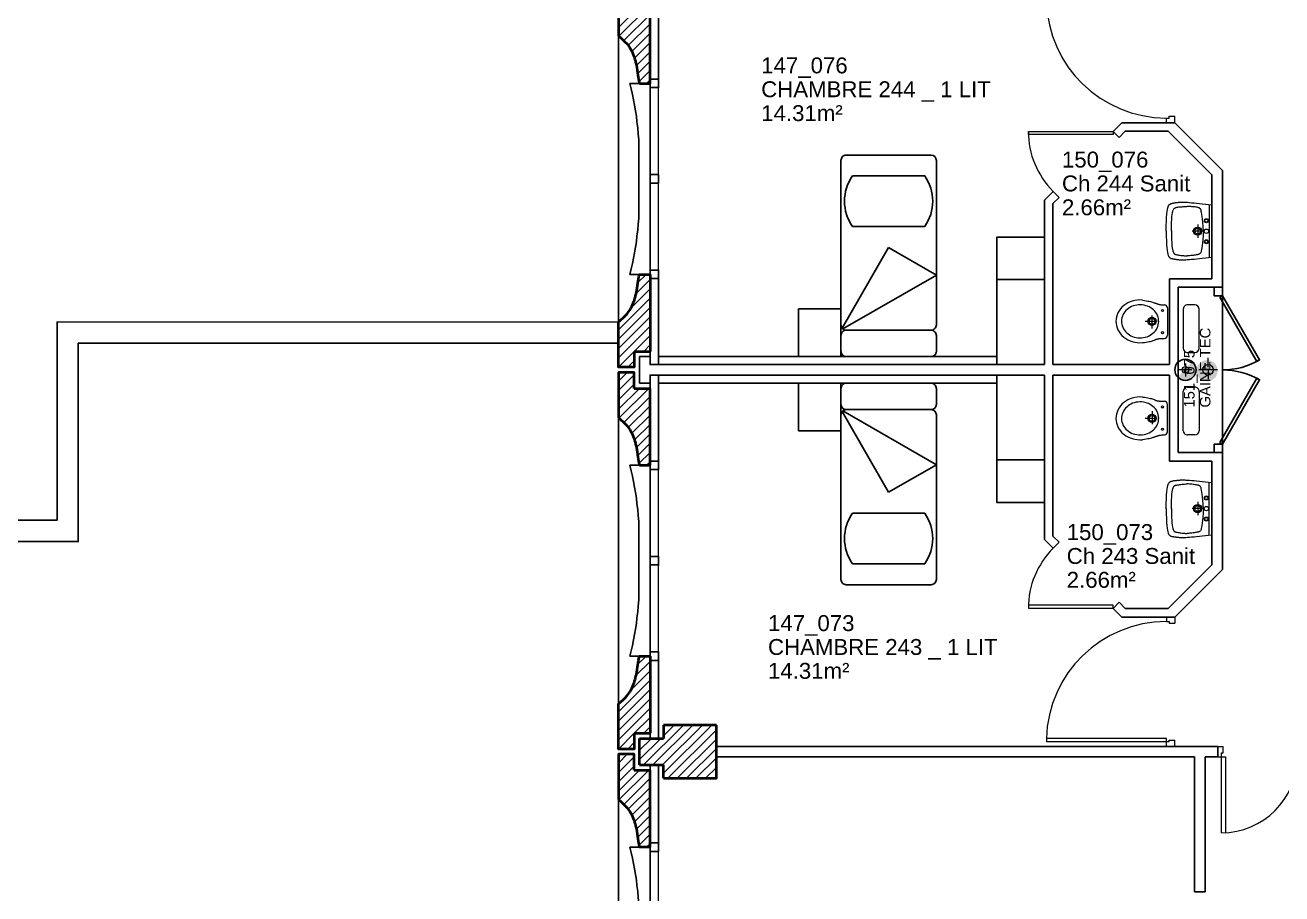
# Model space of a CAD drawing. Header units: millimetres. Extents: x -11 to 211, y -5 to 120.
# Drawn here: x 139.48 to 151.33, y 69.61 to 77.8 of the extents above; entities that cross this region are included whole.
import ezdxf
from ezdxf.enums import TextEntityAlignment as Align

# ---------------------------------------------------------------- set-up
doc = ezdxf.new("R2010")
doc.units = ezdxf.units.MM
doc.header["$LTSCALE"] = 0.1
doc.header["$MEASUREMENT"] = 0
doc.linetypes.add('CONTINU', pattern=[0])
doc.layers.get('0').update_dxf_attribs({"linetype": 'CONTINUOUS'})
for name, color, linetype in [('150 Chute Eaux Usées -Eaux Vannes', 7, 'CONTINUOUS'), ('400 Lits', 150, 'CONTINUOUS'), ('A-SOL-V', 33, 'CONTINUOUS'), ('A_AGENC', 204, 'CONTINUOUS'), ('A_EQMP', 142, 'CONTINUOUS'), ('A_Etiqu_Gaine', 8, 'CONTINUOUS'), ('A_Etiqu_Gaine_ancien', 8, 'CONTINUOUS'), ('A_Etiqu_Gaine_code', 8, 'CONTINUOUS'), ('A_Etiqu_Local', 8, 'CONTINUOUS'), ('A_HACH_STRUC', 7, 'CONTINUOUS'), ('A_MUR_CLOIS', 7, 'CONTINU'), ('A_MURS_ALÈG', 7, 'CONTINU')]:
    doc.layers.add(name, color=color, linetype=linetype)
for name, color, linetype, lineweight in [('A_CHASS', 4, 'CONTINU', 0), ('A_MURS_STRU', 7, 'CONTINU', 40), ('A_PORTE', 8, 'CONTINU', 0), ('A_SANI', 5, 'CONTINU', 0)]:
    doc.layers.add(name, color=color, linetype=linetype, lineweight=lineweight)
doc.styles.add('Attribut', font='arial.ttf')
doc.styles.add('ROMANS8', font='romans8', dxfattribs={"height": 10})

# ---------------------------------------------------------------- blocks, each defined once
blk = doc.blocks.new('BROCA2-G124')
at = {"layer": '400 Lits', "linetype": 'Continuous'}
for p, q in [((2.235936, 29.494112), (2.675049, 30.254683)), ((2.675049, 30.254683), (3.12505, 29.994871)), ((2.243905, 29.486143), (3.12505, 29.994871)), ((2.225049, 29.275259), (2.225049, 29.425253)), ((2.275048, 29.475256), (3.075051, 29.475256)), ((3.12505, 29.275259), (3.12505, 29.425253))]:
    blk.add_line(p, q, dxfattribs=at)
for points in [[(3.12505, 29.524984), (3.12505, 31.075254, 0.414213), (3.075051, 31.125254), (2.275048, 31.125257, 0.414214), (2.225048, 31.075254), (2.225049, 29.524984)], [(2.225049, 29.525259, 0.414213), (2.275048, 29.475259), (3.075051, 29.475256, 0.414214), (3.125051, 29.525259)], [(2.225049, 29.425253, -0.414214), (2.275048, 29.475253), (3.075051, 29.475256, -0.414214), (3.125051, 29.425253)], [(2.225049, 29.275259, 0.414213), (2.275048, 29.225259), (3.075051, 29.225256, 0.414214), (3.125051, 29.275259)]]:
    blk.add_lwpolyline(points, format="xyb", dxfattribs=at)
blk = doc.blocks.new('BROCA2-G125')
at = {"layer": '400 Lits', "linetype": 'Continuous'}
for p, q in [((2.225049, 28.925379), (2.225049, 28.775385)), ((3.12505, 28.925379), (3.12505, 28.775385)), ((2.235936, 28.706526), (2.675049, 27.945955)), ((2.243905, 28.714495), (3.12505, 28.205767)), ((2.275048, 28.725382), (3.075051, 28.725382)), ((2.675049, 27.945955), (3.12505, 28.205767))]:
    blk.add_line(p, q, dxfattribs=at)
for points in [[(2.225049, 28.925379, -0.414214), (2.275048, 28.975379), (3.075051, 28.975382, -0.414214), (3.125051, 28.925379)], [(2.225049, 28.775385, 0.414213), (2.275048, 28.725385), (3.075051, 28.725382, 0.414214), (3.125051, 28.775385)], [(2.225049, 28.675379, -0.414214), (2.275048, 28.725379), (3.075051, 28.725382, -0.414214), (3.125051, 28.675379)], [(3.12505, 28.675653), (3.12505, 27.125383, -0.414213), (3.075051, 27.075383), (2.275048, 27.07538, -0.414214), (2.225048, 27.125383), (2.225049, 28.675653)]]:
    blk.add_lwpolyline(points, format="xyb", dxfattribs=at)
blk = doc.blocks.new('A_Etiqu_Local')
at = {"style": 'Attribut', "flags": 1}
for tag, p in [('CODE_HOPITAL', (-0.446, 1.632)), ('CODE_SITE', (-0.446, 1.407)), ('CODE_BATIMENT', (-0.446, 1.182)), ('CODE_SECTEUR', (-0.446, 0.957)), ('CODE_ETAGE', (-0.446, 0.732)), ('NOM_NORMALISE', (-0.446, -0.843)), ('SECTEUR_ACTIVITE', (-0.446, -1.068)), ('SOUS_SECTEUR_ACTIVITE', (-0.446, -1.293)), ('VOLUME', (-0.446, -1.518)), ('SERVICE', (-0.446, -1.743)), ('CODE_UG', (-0.446, -1.968)), ('CODE_UA', (-0.446, -2.193)), ('CODE_POLE', (-0.446, -2.418)), ('OCCUPANT_EXTERNE', (-0.446, -2.643)), ('DISPONIBILITE', (-0.446, -2.868)), ('ACCES_HANDICAPES', (-0.446, -3.093)), ('NATURE_SOL', (-0.446, -3.318)), ('RISQUE_LABORATOIRE', (-0.446, -3.543)), ('AMIANTE', (-0.446, -3.768))]:
    blk.add_attdef(tag, p, '', height=0.15, dxfattribs=at)
at = {"layer": 'A_Etiqu_Local', "style": 'Attribut'}
for tag, p in [('CODE_PIECE', (-0.446, 0.282)), ('NOM_USAGE', (-0.446, 0.057)), ('SURFACE', (-0.446, -0.168))]:
    blk.add_attdef(tag, p, '', height=0.15, dxfattribs=at)
blk = doc.blocks.new('A_Etiqu_Gaine')
at = {"style": 'Attribut', "flags": 1}
for tag, p in [('CODE_HOPITAL', (-0.432, 0.865)), ('CODE_SITE', (-0.432, 0.715)), ('CODE_BATIMENT', (-0.432, 0.565)), ('CODE_SECTEUR', (-0.432, 0.415)), ('CODE_ETAGE', (-0.432, 0.265)), ('NOM_NORMALISE', (-0.432, -0.335)), ('SECTEUR_ACTIVITE', (-0.432, -0.485)), ('SOUS_SECTEUR_ACTIVITE', (-0.432, -0.635)), ('SURFACE', (-0.432, -0.785)), ('CODE_UG', (-0.432, -0.935)), ('CODE_POLE', (-0.432, -1.085)), ('AMIANTE', (-0.432, -1.235))]:
    blk.add_attdef(tag, p, '', height=0.1, dxfattribs=at)
at = {"layer": 'A_Etiqu_Gaine', "style": 'Attribut'}
blk.add_attdef('NOM_USAGE', (-0.432, -0.185), '', height=0.1, dxfattribs=at)
at = {"layer": 'A_Etiqu_Gaine_ancien', "style": 'Attribut'}
blk.add_attdef('CODE_PIECE_ANCIEN', (-0.432, 0.115), '', height=0.1, dxfattribs=at)
at = {"layer": 'A_Etiqu_Gaine_code', "style": 'Attribut'}
blk.add_attdef('CODE_PIECE', (-0.432, -0.035), '', height=0.1, dxfattribs=at)
blk = doc.blocks.new('BROCA2-G904')
at = {"layer": '400 Lits', "linetype": 'Continuous'}
for p, q in [((29.340822, 67.299042), (28.659243, 67.299042)), ((29.340822, 66.821945), (28.659243, 66.821945))]:
    blk.add_line(p, q, dxfattribs=at)
for start, end in [(145.008072, 214.992089), (325.007448, 34.99223)]:
    blk.add_arc((29.000032, 67.060493), 0.415985, start, end, dxfattribs=at)
blk = doc.blocks.new('P140bt10')
for p, q in [((0.035, 0.815), (0.035, 0.1)), ((0.075, 0.814), (0.075, 0.1)), ((1.425, 0.814), (1.425, 0.1)), ((1.465, 0.815), (1.465, 0.1)), ((0, 0.1), (0, 0)), ((0, 0.1), (0.035, 0.1)), ((0, 0), (0.05, 0)), ((0.035, 0.1), (0.075, 0.1)), ((0.035, 0.1), (0.035, 0.06)), ((0.035, 0.06), (0.05, 0.06)), ((0.05, 0.06), (0.05, 0)), ((1.465, 0.1), (1.425, 0.1)), ((1.465, 0.06), (1.45, 0.06)), ((1.45, 0.06), (1.45, 0)), ((1.5, 0), (1.45, 0)), ((1.465, 0.1), (1.465, 0.06)), ((1.5, 0.1), (1.465, 0.1)), ((1.5, 0.1), (1.5, 0))]:
    blk.add_line(p, q)
for centre, start, end in [((0.035, 0.1), 0, 90), ((1.465, 0.1), 90, 180)]:
    blk.add_arc(centre, 0.715, start, end)
at = {"style": 'ROMANS8'}
for tag, p in [('DEF', (0.372, 0.239)), ('DIM', (0.367, 0.122))]:
    blk.add_attdef(tag, text='', height=0.08, dxfattribs=at).set_placement(p, align=Align.CENTER)

msp = doc.modelspace()

# ---------------------------------------------------------------- hatches: boundary and pattern name
at = {"layer": '150 Chute Eaux Usées -Eaux Vannes', "linetype": 'Continuous'}
for points in [[(150.353, 74.477, 0.673684), (150.525, 74.547, 0.229561), (150.487, 74.625)], [(150.529, 74.538, 1), (150.729, 74.538, 1)]]:
    msp.add_hatch(color=8, dxfattribs=at).paths.add_polyline_path(points)
at = {"layer": 'A_HACH_STRUC'}
h = msp.add_hatch(dxfattribs=at)
h.set_pattern_fill('ANSI31', color=8, scale=0.5, angle=359.7696, style=0)
h.set_pattern_definition([(44.77, (145.07485, 77.24654), (-0.044016, 0.0443715), [])])
h.paths.add_polyline_path([(145.375, 77.972), (145.225, 77.972), (145.225, 78.013), (145.075, 78.013), (145.075, 77.697), (145.1, 77.676), (145.121, 77.656), (145.14, 77.637), (145.157, 77.619), (145.171, 77.6), (145.183, 77.583), (145.193, 77.566), (145.202, 77.55), (145.209, 77.534), (145.216, 77.518), (145.219, 77.511), (145.222, 77.503), (145.224, 77.496), (145.227, 77.488), (145.229, 77.481), (145.232, 77.473), (145.234, 77.465), (145.236, 77.456), (145.238, 77.447), (145.241, 77.438), (145.245, 77.418), (145.249, 77.396), (145.252, 77.373), (145.256, 77.35), (145.259, 77.328), (145.263, 77.307), (145.265, 77.287), (145.268, 77.27), (145.27, 77.256), (145.272, 77.247), (145.375, 77.247), (145.375, 77.287), (145.375, 77.287)])
h = msp.add_hatch(dxfattribs=at)
h.set_pattern_fill('ANSI31', color=8, scale=0.5, angle=359.7696, style=0)
h.set_pattern_definition([(44.7696, (145.07485, 74.57155), (-0.044016, 0.0443715), [])])
h.paths.add_polyline_path([(145.375, 75.447), (145.272, 75.447), (145.27, 75.437), (145.268, 75.423), (145.265, 75.406), (145.263, 75.386), (145.259, 75.365), (145.256, 75.343), (145.252, 75.32), (145.249, 75.297), (145.245, 75.276), (145.241, 75.255), (145.238, 75.246), (145.236, 75.237), (145.234, 75.228), (145.232, 75.22), (145.229, 75.212), (145.227, 75.205), (145.224, 75.197), (145.222, 75.19), (145.219, 75.182), (145.216, 75.175), (145.209, 75.16), (145.202, 75.144), (145.193, 75.127), (145.183, 75.11), (145.171, 75.093), (145.157, 75.075), (145.14, 75.056), (145.121, 75.037), (145.1, 75.017), (145.075, 74.997), (145.075, 74.572), (145.225, 74.572), (145.225, 74.721), (145.375, 74.721)])
h = msp.add_hatch(dxfattribs=at)
h.set_pattern_fill('ANSI31', color=8, scale=0.5, angle=359.7696, style=0)
h.set_pattern_definition([(44.7696, (145.07485, 73.64654), (-0.044016, 0.0443715), [])])
h.paths.add_polyline_path([(145.375, 74.372), (145.225, 74.372), (145.225, 74.522), (145.075, 74.522), (145.075, 74.097), (145.1, 74.076), (145.121, 74.056), (145.14, 74.037), (145.157, 74.019), (145.171, 74), (145.183, 73.983), (145.193, 73.966), (145.202, 73.95), (145.209, 73.934), (145.216, 73.918), (145.219, 73.911), (145.222, 73.903), (145.224, 73.896), (145.227, 73.888), (145.229, 73.881), (145.232, 73.873), (145.234, 73.865), (145.236, 73.856), (145.238, 73.847), (145.241, 73.838), (145.245, 73.818), (145.249, 73.796), (145.252, 73.773), (145.256, 73.75), (145.259, 73.728), (145.263, 73.707), (145.265, 73.687), (145.268, 73.67), (145.27, 73.656), (145.272, 73.647), (145.375, 73.647), (145.375, 73.687)])
h = msp.add_hatch(dxfattribs=at)
h.set_pattern_fill('ANSI31', color=8, scale=0.5, angle=359.7696, style=0)
h.set_pattern_definition([(44.7696, (145.07485, 70.971546), (-0.044016, 0.0443715), [])])
h.paths.add_polyline_path([(145.375, 71.847), (145.272, 71.847), (145.27, 71.837), (145.268, 71.823), (145.265, 71.806), (145.263, 71.786), (145.259, 71.765), (145.256, 71.743), (145.252, 71.72), (145.249, 71.697), (145.245, 71.676), (145.241, 71.655), (145.238, 71.646), (145.236, 71.637), (145.234, 71.628), (145.232, 71.62), (145.229, 71.612), (145.227, 71.605), (145.224, 71.597), (145.222, 71.59), (145.219, 71.582), (145.216, 71.575), (145.209, 71.559), (145.202, 71.544), (145.193, 71.527), (145.183, 71.51), (145.171, 71.493), (145.157, 71.475), (145.14, 71.456), (145.121, 71.437), (145.1, 71.417), (145.075, 71.397), (145.075, 70.972), (145.225, 70.972), (145.225, 71.121), (145.375, 71.121)])
h = msp.add_hatch(dxfattribs=at)
h.set_pattern_fill('ANSI31', color=8, scale=0.5, angle=359.7696, style=0)
h.set_pattern_definition([(44.7696, (145.274854, 70.696216), (-0.044016, 0.0443715), [])])
h.paths.add_polyline_path([(146, 70.997), (146, 71.196), (145.5, 71.196), (145.5, 71.071), (145.275, 71.071), (145.275, 70.822), (145.5, 70.822), (145.5, 70.696), (146, 70.696)])
h = msp.add_hatch(dxfattribs=at)
h.set_pattern_fill('ANSI31', color=8, scale=0.5, angle=359.7696, style=0)
h.set_pattern_definition([(44.7696, (145.07485, 70.04654), (-0.044016, 0.0443715), [])])
h.paths.add_polyline_path([(145.375, 70.772), (145.225, 70.772), (145.225, 70.922), (145.075, 70.922), (145.075, 70.497), (145.1, 70.476), (145.121, 70.456), (145.14, 70.437), (145.157, 70.419), (145.171, 70.4), (145.183, 70.383), (145.193, 70.366), (145.202, 70.35), (145.209, 70.334), (145.216, 70.318), (145.219, 70.311), (145.222, 70.303), (145.224, 70.296), (145.227, 70.288), (145.229, 70.281), (145.232, 70.273), (145.234, 70.265), (145.236, 70.256), (145.238, 70.247), (145.241, 70.238), (145.245, 70.218), (145.249, 70.196), (145.252, 70.173), (145.256, 70.15), (145.259, 70.128), (145.263, 70.107), (145.265, 70.087), (145.268, 70.07), (145.27, 70.056), (145.272, 70.047), (145.375, 70.047), (145.375, 70.087)])

# ---------------------------------------------------------------- linework, layer by layer
at = {"layer": '150 Chute Eaux Usées -Eaux Vannes', "color": 8, "linetype": 'Continuous'}
msp.add_circle((150.425, 74.547), 0.1, dxfattribs=at)
at = {"layer": 'A-SOL-V', "color": 8}
for points in [[(145.075, 74.997), (139.78, 74.998), (139.78, 73.128), (137.689, 73.128)], [(145.075, 74.798), (139.98, 74.798), (139.98, 72.928), (137.689, 72.928)]]:
    msp.add_lwpolyline(points, dxfattribs=at)
at = {"layer": 'A_AGENC', "color": 8, "linetype": 'Continuous'}
for points in [[(150.775, 75.326), (150.695, 75.326), (150.695, 75.246), (150.775, 75.246)], [(150.775, 73.846), (150.695, 73.846), (150.695, 73.766), (150.775, 73.766), (150.775, 75.326)]]:
    msp.add_lwpolyline(points, dxfattribs=at)
for points in [[(150.749, 75.231), (151.099, 74.625), (151.125, 74.64), (150.775, 75.246)], [(150.749, 73.861), (151.099, 74.468), (151.125, 74.453), (150.775, 73.846)]]:
    msp.add_lwpolyline(points, close=True, dxfattribs=at)
for centre, start, end in [((150.775, 75.246), 270, 300), ((150.775, 73.846), 60, 90)]:
    msp.add_arc(centre, 0.7, start, end, dxfattribs=at)
at = {"layer": 'A_CHASS', "color": 8}
for p, q in [((145.375, 76.387), (145.375, 77.207)), ((145.455, 76.387), (145.455, 77.207)), ((145.375, 72.787), (145.375, 73.607)), ((145.455, 72.787), (145.455, 73.607))]:
    msp.add_line(p, q, dxfattribs=at)
at = {"layer": 'A_CHASS', "color": 8, "linetype": 'Continuous'}
for p, q in [((145.375, 76.307), (145.375, 75.487)), ((145.455, 75.487), (145.455, 76.307)), ((145.375, 72.707), (145.375, 71.887)), ((145.455, 71.887), (145.455, 72.707)), ((145.275, 70.047), (145.375, 70.047)), ((145.375, 70.007), (145.375, 68.287)), ((145.455, 68.287), (145.455, 70.007))]:
    msp.add_line(p, q, dxfattribs=at)
at = {"layer": 'A_EQMP', "color": 8, "linetype": 'Continuous'}
for p, q in [((148.645, 75.397), (149.095, 75.397)), ((148.645, 74.671), (145.455, 74.671)), ((148.645, 74.421), (145.455, 74.421)), ((148.645, 73.697), (149.095, 73.697))]:
    msp.add_line(p, q, dxfattribs=at)
for points in [[(149.095, 74.597), (148.645, 74.597), (148.645, 75.797), (149.095, 75.797)], [(149.095, 74.497), (148.645, 74.497), (148.645, 73.297), (149.095, 73.297)], [(147.175, 74.422), (147.175, 73.972), (146.775, 73.972), (146.775, 74.422)]]:
    msp.add_lwpolyline(points, close=True, dxfattribs=at)
msp.add_lwpolyline([(147.175, 74.671), (147.175, 75.121), (146.775, 75.121), (146.775, 74.671)], dxfattribs=at)
at = {"layer": 'A_MUR_CLOIS', "color": 8, "linetype": 'Continuous'}
for p, q in [((149.825, 76.877), (149.743, 76.795)), ((150.325, 76.877), (149.825, 76.877)), ((150.325, 76.877), (150.775, 76.427)), ((149.743, 76.795), (149.799, 76.738)), ((149.858, 76.797), (149.799, 76.738)), ((150.263, 76.797), (149.858, 76.797)), ((150.263, 76.797), (150.675, 76.385)), ((150.675, 76.385), (150.675, 75.406)), ((150.775, 76.427), (150.775, 75.326)), ((149.177, 76.229), (149.095, 76.147)), ((149.095, 76.147), (149.095, 74.596)), ((149.234, 76.172), (149.175, 76.114)), ((149.177, 76.229), (149.234, 76.172)), ((149.175, 76.114), (149.175, 74.596)), ((150.675, 75.406), (150.275, 75.406)), ((150.275, 75.406), (150.275, 74.596)), ((150.775, 75.326), (150.355, 75.326)), ((150.355, 75.326), (150.355, 73.766)), ((145.375, 74.671), (145.275, 74.671)), ((145.275, 74.422), (145.275, 74.671)), ((145.375, 74.597), (145.375, 74.671)), ((145.375, 74.597), (149.095, 74.597)), ((149.175, 74.596), (150.275, 74.596)), ((149.095, 74.497), (145.375, 74.497)), ((145.375, 74.497), (145.375, 74.422)), ((149.095, 72.946), (149.095, 74.497)), ((149.175, 72.979), (149.175, 74.497)), ((149.175, 74.496), (150.275, 74.496)), ((150.275, 74.496), (150.275, 73.686)), ((145.375, 74.422), (145.275, 74.422)), ((150.775, 73.766), (150.355, 73.766)), ((150.775, 73.766), (150.775, 72.666)), ((150.675, 73.686), (150.275, 73.686)), ((150.675, 73.686), (150.675, 72.708)), ((149.177, 72.864), (149.095, 72.946)), ((149.234, 72.921), (149.175, 72.979)), ((149.177, 72.864), (149.234, 72.921)), ((150.263, 72.296), (150.675, 72.708)), ((150.325, 72.216), (150.775, 72.666)), ((149.743, 72.298), (149.799, 72.355)), ((149.858, 72.296), (149.799, 72.355)), ((149.825, 72.216), (149.743, 72.298)), ((150.325, 72.216), (149.825, 72.216)), ((150.263, 72.296), (149.858, 72.296)), ((146, 70.997), (150.73, 70.997)), ((150.51, 70.897), (146, 70.897)), ((150.51, 69.627), (150.51, 70.897)), ((150.61, 69.627), (150.61, 70.897)), ((150.73, 70.897), (150.61, 70.897)), ((150.61, 69.627), (150.51, 69.627))]:
    msp.add_line(p, q, dxfattribs=at)
at = {"layer": 'A_MUR_CLOIS', "color": 8}
for points in [[(145.375, 78.046), (145.455, 78.046), (145.455, 77.287), (145.375, 77.287)], [(145.375, 75.407), (145.455, 75.407), (145.455, 74.597), (145.375, 74.597)], [(145.375, 73.687), (145.455, 73.687), (145.455, 74.497), (145.375, 74.497)], [(145.375, 71.071), (145.455, 71.071), (145.455, 71.807), (145.375, 71.807)], [(145.375, 70.087), (145.455, 70.087), (145.455, 70.822), (145.375, 70.822)]]:
    msp.add_lwpolyline(points, close=True, dxfattribs=at)
at = {"layer": 'A_MUR_CLOIS', "color": 8, "linetype": 'Continuous'}
for points in [[(145.375, 77.207), (145.455, 77.207), (145.455, 77.287), (145.375, 77.287)], [(145.375, 76.307), (145.455, 76.307), (145.455, 76.387), (145.375, 76.387)], [(145.375, 75.407), (145.455, 75.407), (145.455, 75.487), (145.375, 75.487)], [(145.375, 73.607), (145.455, 73.607), (145.455, 73.687), (145.375, 73.687)], [(145.375, 72.707), (145.455, 72.707), (145.455, 72.787), (145.375, 72.787)], [(145.375, 71.807), (145.455, 71.807), (145.455, 71.887), (145.375, 71.887)], [(145.375, 70.007), (145.455, 70.007), (145.455, 70.087), (145.375, 70.087)]]:
    msp.add_lwpolyline(points, close=True, dxfattribs=at)
msp.add_lwpolyline([(150.73, 70.897), (150.73, 70.997)], dxfattribs=at)
at = {"layer": 'A_MURS_ALÈG', "color": 8, "ltscale": 200}
for p, q in [((145.075, 74.997), (145.075, 77.697)), ((145.268, 75.977), (145.268, 76.716)), ((145.075, 71.397), (145.075, 74.097)), ((145.268, 72.377), (145.268, 73.116)), ((145.075, 67.797), (145.075, 70.497))]:
    msp.add_line(p, q, dxfattribs=at)
for points in [[(145.185, 77.247), (145.197, 77.195), (145.209, 77.144), (145.219, 77.093), (145.228, 77.042), (145.237, 76.99), (145.245, 76.937), (145.251, 76.884), (145.258, 76.829), (145.263, 76.773), (145.268, 76.716)], [(145.185, 75.447), (145.375, 75.447), (145.375, 77.247), (145.185, 77.247)], [(145.185, 75.447), (145.197, 75.498), (145.209, 75.549), (145.219, 75.6), (145.228, 75.651), (145.237, 75.703), (145.245, 75.756), (145.251, 75.809), (145.258, 75.864), (145.263, 75.92), (145.268, 75.977)], [(145.185, 73.647), (145.197, 73.595), (145.209, 73.544), (145.219, 73.493), (145.228, 73.442), (145.237, 73.39), (145.245, 73.337), (145.251, 73.284), (145.258, 73.229), (145.263, 73.173), (145.268, 73.116)], [(145.185, 71.847), (145.375, 71.847), (145.375, 73.647), (145.185, 73.647)], [(145.185, 71.847), (145.197, 71.898), (145.209, 71.949), (145.219, 72), (145.228, 72.051), (145.237, 72.103), (145.245, 72.156), (145.251, 72.209), (145.258, 72.264), (145.263, 72.32), (145.268, 72.377)], [(145.185, 70.047), (145.197, 69.995), (145.209, 69.944), (145.219, 69.893), (145.228, 69.842), (145.237, 69.79), (145.245, 69.737), (145.251, 69.684), (145.258, 69.629), (145.263, 69.573), (145.268, 69.516)], [(145.185, 68.247), (145.375, 68.247), (145.375, 70.047), (145.185, 70.047)]]:
    msp.add_lwpolyline(points, dxfattribs=at)
at = {"layer": 'A_MURS_STRU', "color": 8, "linetype": 'Continuous'}
for p, q in [((145.375, 77.247), (145.375, 77.972)), ((145.275, 77.247), (145.375, 77.247)), ((145.272, 75.447), (145.375, 75.447)), ((145.375, 75.447), (145.375, 74.721)), ((145.225, 74.721), (145.375, 74.721)), ((145.225, 74.372), (145.375, 74.372)), ((145.375, 73.647), (145.375, 74.372)), ((145.275, 73.647), (145.375, 73.647)), ((145.272, 71.847), (145.375, 71.847)), ((145.375, 71.847), (145.375, 71.121)), ((145.5, 71.196), (145.5, 71.071)), ((145.225, 71.121), (145.375, 71.121)), ((145.275, 70.822), (145.275, 71.071)), ((145.275, 71.071), (145.5, 71.071)), ((145.275, 70.822), (145.5, 70.822)), ((145.5, 70.696), (145.5, 70.822)), ((145.225, 70.772), (145.375, 70.772)), ((145.375, 70.047), (145.375, 70.772))]:
    msp.add_line(p, q, dxfattribs=at)
at = {"layer": 'A_MURS_STRU', "color": 8}
msp.add_line((145.375, 70.047), (145.272, 70.046), dxfattribs=at)
at = {"layer": 'A_MURS_STRU', "color": 8, "linetype": 'Continuous'}
for points in [[(145.225, 77.972), (145.225, 78.013), (145.075, 78.013), (145.075, 77.697)], [(145.075, 77.697), (145.1, 77.676), (145.121, 77.656), (145.14, 77.637), (145.157, 77.619), (145.171, 77.6), (145.183, 77.583), (145.193, 77.566), (145.202, 77.55), (145.209, 77.534), (145.216, 77.518), (145.216, 77.518), (145.219, 77.511), (145.222, 77.503), (145.224, 77.496), (145.227, 77.488), (145.229, 77.481), (145.232, 77.473), (145.234, 77.465), (145.236, 77.456), (145.238, 77.447), (145.241, 77.438), (145.241, 77.438), (145.245, 77.418), (145.249, 77.396), (145.252, 77.373), (145.256, 77.35), (145.259, 77.328), (145.263, 77.307), (145.265, 77.287), (145.268, 77.27), (145.27, 77.256), (145.272, 77.246)], [(145.075, 74.997), (145.1, 75.017), (145.121, 75.037), (145.14, 75.056), (145.157, 75.075), (145.171, 75.093), (145.183, 75.11), (145.193, 75.127), (145.202, 75.144), (145.209, 75.16), (145.216, 75.175), (145.216, 75.175), (145.219, 75.182), (145.222, 75.19), (145.224, 75.197), (145.227, 75.205), (145.229, 75.212), (145.232, 75.22), (145.234, 75.228), (145.236, 75.237), (145.238, 75.246), (145.241, 75.255), (145.241, 75.255), (145.245, 75.276), (145.249, 75.297), (145.252, 75.32), (145.256, 75.343), (145.259, 75.365), (145.263, 75.386), (145.265, 75.406), (145.268, 75.423), (145.27, 75.437), (145.272, 75.447)], [(145.225, 74.721), (145.225, 74.572), (145.075, 74.572), (145.075, 74.997)], [(145.225, 74.372), (145.225, 74.522), (145.075, 74.522), (145.075, 74.097)], [(145.075, 74.097), (145.1, 74.076), (145.121, 74.056), (145.14, 74.037), (145.157, 74.019), (145.171, 74), (145.183, 73.983), (145.193, 73.966), (145.202, 73.95), (145.209, 73.934), (145.216, 73.918), (145.216, 73.918), (145.219, 73.911), (145.222, 73.903), (145.224, 73.896), (145.227, 73.888), (145.229, 73.881), (145.232, 73.873), (145.234, 73.865), (145.236, 73.856), (145.238, 73.847), (145.241, 73.838), (145.241, 73.838), (145.245, 73.818), (145.249, 73.796), (145.252, 73.773), (145.256, 73.75), (145.259, 73.728), (145.263, 73.707), (145.265, 73.687), (145.268, 73.67), (145.27, 73.656), (145.272, 73.646)], [(145.075, 71.397), (145.1, 71.417), (145.121, 71.437), (145.14, 71.456), (145.157, 71.475), (145.171, 71.493), (145.183, 71.51), (145.193, 71.527), (145.202, 71.544), (145.209, 71.559), (145.216, 71.575), (145.216, 71.575), (145.219, 71.582), (145.222, 71.59), (145.224, 71.597), (145.227, 71.605), (145.229, 71.612), (145.232, 71.62), (145.234, 71.628), (145.236, 71.637), (145.238, 71.646), (145.241, 71.655), (145.241, 71.655), (145.245, 71.676), (145.249, 71.697), (145.252, 71.72), (145.256, 71.743), (145.259, 71.765), (145.263, 71.786), (145.265, 71.806), (145.268, 71.823), (145.27, 71.837), (145.272, 71.847)], [(145.225, 71.121), (145.225, 70.972), (145.075, 70.972), (145.075, 71.397)], [(146, 71.196), (145.5, 71.196)], [(145.5, 70.696), (146, 70.696), (146, 71.196)], [(145.225, 70.772), (145.225, 70.922), (145.075, 70.922), (145.075, 70.497)], [(145.075, 70.497), (145.1, 70.476), (145.121, 70.456), (145.14, 70.437), (145.157, 70.419), (145.171, 70.4), (145.183, 70.383), (145.193, 70.366), (145.202, 70.35), (145.209, 70.334), (145.216, 70.318), (145.216, 70.318), (145.219, 70.311), (145.222, 70.303), (145.224, 70.296), (145.227, 70.288), (145.229, 70.281), (145.232, 70.273), (145.234, 70.265), (145.236, 70.256), (145.238, 70.247), (145.241, 70.238), (145.241, 70.238), (145.245, 70.218), (145.249, 70.196), (145.252, 70.173), (145.256, 70.15), (145.259, 70.128), (145.263, 70.107), (145.265, 70.087), (145.268, 70.07), (145.27, 70.056), (145.272, 70.046)]]:
    msp.add_lwpolyline(points, dxfattribs=at)
at = {"layer": 'A_PORTE', "color": 8, "linetype": 'Continuous'}
for p, q in [((150.245, 76.921), (150.273, 76.921)), ((150.245, 76.877), (150.245, 76.921)), ((150.325, 76.877), (150.245, 76.877)), ((150.273, 76.937), (150.325, 76.937)), ((150.273, 76.921), (150.273, 76.937)), ((150.325, 76.877), (150.325, 76.937)), ((150.325, 72.216), (150.245, 72.216)), ((150.245, 72.216), (150.245, 72.173)), ((150.325, 72.216), (150.325, 72.157)), ((150.245, 72.173), (150.273, 72.173)), ((150.273, 72.173), (150.273, 72.157)), ((150.273, 72.157), (150.325, 72.157)), ((150.245, 71.071), (149.113, 71.071)), ((149.113, 71.071), (149.113, 71.041)), ((150.273, 71.041), (149.113, 71.041)), ((150.245, 70.997), (150.245, 71.071)), ((150.273, 71.057), (150.325, 71.057)), ((150.273, 71.041), (150.273, 71.057)), ((150.325, 70.997), (150.325, 71.057)), ((150.325, 70.997), (150.245, 70.997))]:
    msp.add_line(p, q, dxfattribs=at)
for points in [[(149.743, 76.765), (148.943, 76.765), (148.943, 76.795), (149.743, 76.795)], [(149.743, 72.329), (148.943, 72.329), (148.943, 72.299), (149.743, 72.299)]]:
    msp.add_lwpolyline(points, close=True, dxfattribs=at)
for centre, radius, start, end in [((150.245, 78.053), 1.132, 181.5186, 270), ((149.743, 76.795), 0.8, 180, 225), ((149.743, 72.299), 0.8, 135, 180)]:
    msp.add_arc(centre, radius, start, end, dxfattribs=at)
at = {"layer": 'A_PORTE', "color": 8}
msp.add_arc((150.245, 71.041), 1.132, 90, 178.4814, dxfattribs=at)
at = {"layer": 'A_SANI', "color": 8, "linetype": 'Continuous'}
for p, q in [((150.298, 75.991), (150.3, 76.012)), ((150.3, 76.012), (150.303, 76.029)), ((150.303, 76.029), (150.305, 76.041)), ((150.305, 76.041), (150.308, 76.051)), ((150.308, 76.051), (150.312, 76.058)), ((150.312, 76.058), (150.315, 76.064)), ((150.315, 76.064), (150.317, 76.066)), ((150.317, 76.066), (150.318, 76.068)), ((150.318, 76.068), (150.32, 76.07)), ((150.32, 76.07), (150.322, 76.071)), ((150.322, 76.071), (150.324, 76.072)), ((150.324, 76.072), (150.327, 76.073)), ((150.327, 76.073), (150.329, 76.074)), ((150.329, 76.074), (150.332, 76.075)), ((150.332, 76.075), (150.335, 76.076)), ((150.335, 76.076), (150.338, 76.077)), ((150.338, 76.077), (150.345, 76.079)), ((150.345, 76.079), (150.354, 76.08)), ((150.354, 76.08), (150.363, 76.082)), ((150.363, 76.082), (150.373, 76.083)), ((150.373, 76.083), (150.383, 76.084)), ((150.383, 76.084), (150.394, 76.085)), ((150.394, 76.085), (150.405, 76.086)), ((150.405, 76.086), (150.416, 76.087)), ((150.416, 76.087), (150.427, 76.088)), ((150.427, 76.088), (150.438, 76.088)), ((150.453, 76.088), (150.442, 76.088)), ((150.464, 76.087), (150.453, 76.088)), ((150.475, 76.086), (150.464, 76.087)), ((150.487, 76.085), (150.475, 76.086)), ((150.497, 76.084), (150.487, 76.085)), ((150.508, 76.083), (150.497, 76.084)), ((150.518, 76.082), (150.508, 76.083)), ((150.527, 76.08), (150.518, 76.082)), ((150.535, 76.079), (150.527, 76.08)), ((150.543, 76.077), (150.535, 76.079)), ((150.546, 76.076), (150.543, 76.077)), ((150.549, 76.075), (150.546, 76.076)), ((150.552, 76.074), (150.549, 76.075)), ((150.554, 76.073), (150.552, 76.074)), ((150.556, 76.072), (150.554, 76.073)), ((150.558, 76.071), (150.556, 76.072)), ((150.56, 76.07), (150.558, 76.071)), ((150.562, 76.068), (150.56, 76.07)), ((150.564, 76.066), (150.562, 76.068)), ((150.566, 76.064), (150.564, 76.066)), ((150.569, 76.058), (150.566, 76.064)), ((150.572, 76.051), (150.569, 76.058)), ((150.575, 76.041), (150.572, 76.051)), ((150.578, 76.029), (150.575, 76.041)), ((150.581, 76.012), (150.578, 76.029)), ((150.584, 75.991), (150.581, 76.012)), ((150.65, 76.103), (150.65, 75.608)), ((150.675, 76.103), (150.675, 75.608)), ((150.294, 75.898), (150.295, 75.935)), ((150.294, 75.854), (150.294, 75.898)), ((150.295, 75.935), (150.297, 75.966)), ((150.297, 75.966), (150.298, 75.991)), ((150.541, 75.917), (150.541, 75.791)), ((150.587, 75.966), (150.584, 75.991)), ((150.59, 75.935), (150.587, 75.966)), ((150.593, 75.898), (150.59, 75.935)), ((150.596, 75.854), (150.593, 75.898)), ((150.294, 75.857), (150.294, 75.813)), ((150.294, 75.813), (150.295, 75.776)), ((150.295, 75.776), (150.297, 75.745)), ((150.592, 75.854), (150.49, 75.854)), ((150.59, 75.776), (150.587, 75.745)), ((150.593, 75.813), (150.59, 75.776)), ((150.596, 75.857), (150.593, 75.813)), ((150.297, 75.745), (150.298, 75.719)), ((150.298, 75.719), (150.3, 75.698)), ((150.3, 75.698), (150.303, 75.682)), ((150.303, 75.682), (150.305, 75.669)), ((150.305, 75.669), (150.308, 75.659)), ((150.308, 75.659), (150.312, 75.652)), ((150.312, 75.652), (150.315, 75.647)), ((150.315, 75.647), (150.317, 75.645)), ((150.317, 75.645), (150.318, 75.643)), ((150.564, 75.645), (150.562, 75.643)), ((150.566, 75.647), (150.564, 75.645)), ((150.569, 75.652), (150.566, 75.647)), ((150.572, 75.659), (150.569, 75.652)), ((150.575, 75.669), (150.572, 75.659)), ((150.578, 75.682), (150.575, 75.669)), ((150.581, 75.698), (150.578, 75.682)), ((150.584, 75.719), (150.581, 75.698)), ((150.587, 75.745), (150.584, 75.719)), ((150.318, 75.643), (150.32, 75.641)), ((150.32, 75.641), (150.322, 75.639)), ((150.322, 75.639), (150.324, 75.638)), ((150.324, 75.638), (150.327, 75.637)), ((150.327, 75.637), (150.329, 75.636)), ((150.329, 75.636), (150.332, 75.635)), ((150.332, 75.635), (150.335, 75.634)), ((150.335, 75.634), (150.338, 75.634)), ((150.338, 75.634), (150.345, 75.632)), ((150.345, 75.632), (150.354, 75.63)), ((150.354, 75.63), (150.363, 75.629)), ((150.363, 75.629), (150.373, 75.627)), ((150.373, 75.627), (150.383, 75.626)), ((150.383, 75.626), (150.395, 75.625)), ((150.395, 75.625), (150.406, 75.624)), ((150.406, 75.624), (150.417, 75.623)), ((150.417, 75.623), (150.429, 75.623)), ((150.429, 75.623), (150.44, 75.622)), ((150.452, 75.623), (150.44, 75.622)), ((150.463, 75.623), (150.452, 75.623)), ((150.475, 75.624), (150.463, 75.623)), ((150.486, 75.625), (150.475, 75.624)), ((150.497, 75.626), (150.486, 75.625)), ((150.508, 75.627), (150.497, 75.626)), ((150.518, 75.629), (150.508, 75.627)), ((150.527, 75.63), (150.518, 75.629)), ((150.535, 75.632), (150.527, 75.63)), ((150.543, 75.634), (150.535, 75.632)), ((150.546, 75.634), (150.543, 75.634)), ((150.549, 75.635), (150.546, 75.634)), ((150.552, 75.636), (150.549, 75.635)), ((150.554, 75.637), (150.552, 75.636)), ((150.556, 75.638), (150.554, 75.637)), ((150.558, 75.639), (150.556, 75.638)), ((150.56, 75.641), (150.558, 75.639)), ((150.562, 75.643), (150.56, 75.641)), ((150.11, 74.936), (150.11, 75.058)), ((150.223, 75.16), (150.227, 75.16)), ((150.255, 75.13), (150.255, 74.873)), ((150.405, 75.12), (150.405, 74.75)), ((150.515, 75.16), (150.445, 75.16)), ((150.555, 74.75), (150.555, 75.12)), ((150.158, 75.004), (150.046, 75.004)), ((150.223, 74.843), (150.227, 74.843)), ((150.445, 74.71), (150.515, 74.71)), ((150.425, 74.608), (150.425, 74.485)), ((150.639, 74.572), (150.639, 74.659)), ((150.486, 74.547), (150.363, 74.547)), ((150.727, 74.547), (150.551, 74.547)), ((150.639, 74.547), (150.639, 74.459)), ((150.405, 73.973), (150.405, 74.343)), ((150.445, 74.383), (150.515, 74.383)), ((150.555, 74.343), (150.555, 73.973)), ((150.223, 74.25), (150.227, 74.25)), ((150.11, 74.158), (150.11, 74.036)), ((150.255, 73.963), (150.255, 74.22)), ((150.158, 74.089), (150.046, 74.089)), ((150.223, 73.933), (150.227, 73.933)), ((150.515, 73.933), (150.445, 73.933)), ((150.298, 73.374), (150.3, 73.395)), ((150.3, 73.395), (150.303, 73.411)), ((150.303, 73.411), (150.305, 73.424)), ((150.305, 73.424), (150.308, 73.434)), ((150.308, 73.434), (150.312, 73.441)), ((150.312, 73.441), (150.315, 73.446)), ((150.315, 73.446), (150.317, 73.449)), ((150.317, 73.449), (150.318, 73.451)), ((150.318, 73.451), (150.32, 73.452)), ((150.32, 73.452), (150.322, 73.454)), ((150.322, 73.454), (150.324, 73.455)), ((150.324, 73.455), (150.327, 73.456)), ((150.327, 73.456), (150.329, 73.457)), ((150.329, 73.457), (150.332, 73.458)), ((150.332, 73.458), (150.335, 73.459)), ((150.335, 73.459), (150.338, 73.46)), ((150.338, 73.46), (150.345, 73.461)), ((150.345, 73.461), (150.354, 73.463)), ((150.354, 73.463), (150.363, 73.464)), ((150.363, 73.464), (150.373, 73.466)), ((150.373, 73.466), (150.383, 73.467)), ((150.383, 73.467), (150.395, 73.468)), ((150.395, 73.468), (150.406, 73.469)), ((150.406, 73.469), (150.417, 73.47)), ((150.417, 73.47), (150.429, 73.471)), ((150.429, 73.471), (150.44, 73.471)), ((150.452, 73.471), (150.44, 73.471)), ((150.463, 73.47), (150.452, 73.471)), ((150.475, 73.469), (150.463, 73.47)), ((150.486, 73.468), (150.475, 73.469)), ((150.497, 73.467), (150.486, 73.468)), ((150.508, 73.466), (150.497, 73.467)), ((150.518, 73.464), (150.508, 73.466)), ((150.527, 73.463), (150.518, 73.464)), ((150.535, 73.461), (150.527, 73.463)), ((150.543, 73.46), (150.535, 73.461)), ((150.546, 73.459), (150.543, 73.46)), ((150.549, 73.458), (150.546, 73.459)), ((150.552, 73.457), (150.549, 73.458)), ((150.554, 73.456), (150.552, 73.457)), ((150.556, 73.455), (150.554, 73.456)), ((150.558, 73.454), (150.556, 73.455)), ((150.56, 73.452), (150.558, 73.454)), ((150.562, 73.451), (150.56, 73.452)), ((150.564, 73.449), (150.562, 73.451)), ((150.566, 73.446), (150.564, 73.449)), ((150.569, 73.441), (150.566, 73.446)), ((150.572, 73.434), (150.569, 73.441)), ((150.575, 73.424), (150.572, 73.434)), ((150.578, 73.411), (150.575, 73.424)), ((150.581, 73.395), (150.578, 73.411)), ((150.584, 73.374), (150.581, 73.395)), ((150.65, 72.99), (150.65, 73.485)), ((150.675, 72.99), (150.675, 73.485)), ((150.294, 73.28), (150.295, 73.317)), ((150.294, 73.236), (150.294, 73.28)), ((150.295, 73.317), (150.297, 73.349)), ((150.297, 73.349), (150.298, 73.374)), ((150.541, 73.303), (150.541, 73.176)), ((150.587, 73.349), (150.584, 73.374)), ((150.59, 73.317), (150.587, 73.349)), ((150.593, 73.28), (150.59, 73.317)), ((150.596, 73.236), (150.593, 73.28)), ((150.294, 73.24), (150.294, 73.196)), ((150.294, 73.196), (150.295, 73.158)), ((150.295, 73.158), (150.297, 73.127)), ((150.592, 73.239), (150.49, 73.239)), ((150.59, 73.158), (150.587, 73.127)), ((150.593, 73.196), (150.59, 73.158)), ((150.596, 73.24), (150.593, 73.196)), ((150.297, 73.127), (150.298, 73.102)), ((150.298, 73.102), (150.3, 73.081)), ((150.3, 73.081), (150.303, 73.065)), ((150.303, 73.065), (150.305, 73.052)), ((150.305, 73.052), (150.308, 73.042)), ((150.308, 73.042), (150.312, 73.035)), ((150.572, 73.042), (150.569, 73.035)), ((150.575, 73.052), (150.572, 73.042)), ((150.578, 73.065), (150.575, 73.052)), ((150.581, 73.081), (150.578, 73.065)), ((150.584, 73.102), (150.581, 73.081)), ((150.587, 73.127), (150.584, 73.102)), ((150.312, 73.035), (150.315, 73.029)), ((150.315, 73.029), (150.317, 73.027)), ((150.317, 73.027), (150.318, 73.025)), ((150.318, 73.025), (150.32, 73.024)), ((150.32, 73.024), (150.322, 73.022)), ((150.322, 73.022), (150.324, 73.021)), ((150.324, 73.021), (150.327, 73.02)), ((150.327, 73.02), (150.329, 73.019)), ((150.329, 73.019), (150.332, 73.018)), ((150.332, 73.018), (150.335, 73.017)), ((150.335, 73.017), (150.338, 73.016)), ((150.338, 73.016), (150.345, 73.015)), ((150.345, 73.015), (150.354, 73.013)), ((150.354, 73.013), (150.363, 73.012)), ((150.363, 73.012), (150.373, 73.01)), ((150.373, 73.01), (150.383, 73.009)), ((150.383, 73.009), (150.394, 73.008)), ((150.394, 73.008), (150.405, 73.007)), ((150.405, 73.007), (150.416, 73.006)), ((150.416, 73.006), (150.427, 73.005)), ((150.427, 73.005), (150.438, 73.005)), ((150.453, 73.005), (150.442, 73.005)), ((150.464, 73.006), (150.453, 73.005)), ((150.475, 73.007), (150.464, 73.006)), ((150.487, 73.008), (150.475, 73.007)), ((150.497, 73.009), (150.487, 73.008)), ((150.508, 73.01), (150.497, 73.009)), ((150.518, 73.012), (150.508, 73.01)), ((150.527, 73.013), (150.518, 73.012)), ((150.535, 73.015), (150.527, 73.013)), ((150.543, 73.016), (150.535, 73.015)), ((150.546, 73.017), (150.543, 73.016)), ((150.549, 73.018), (150.546, 73.017)), ((150.552, 73.019), (150.549, 73.018)), ((150.554, 73.02), (150.552, 73.019)), ((150.556, 73.021), (150.554, 73.02)), ((150.558, 73.022), (150.556, 73.021)), ((150.56, 73.024), (150.558, 73.022)), ((150.562, 73.025), (150.56, 73.024)), ((150.564, 73.027), (150.562, 73.025)), ((150.566, 73.029), (150.564, 73.027)), ((150.569, 73.035), (150.566, 73.029))]:
    msp.add_line(p, q, dxfattribs=at)
for points in [[(150.243, 75.854), (150.244, 75.905), (150.245, 75.949), (150.247, 75.985), (150.249, 76.015), (150.252, 76.04), (150.255, 76.059), (150.258, 76.074), (150.262, 76.085), (150.266, 76.094), (150.271, 76.101), (150.271, 76.101), (150.273, 76.103), (150.276, 76.106), (150.279, 76.108), (150.281, 76.11), (150.284, 76.112), (150.288, 76.113), (150.292, 76.114), (150.296, 76.116), (150.3, 76.117), (150.305, 76.118), (150.305, 76.118), (150.31, 76.119), (150.316, 76.12), (150.322, 76.121), (150.328, 76.122), (150.335, 76.123), (150.341, 76.123), (150.348, 76.124), (150.354, 76.125), (150.361, 76.126), (150.367, 76.126), (150.367, 76.126), (150.373, 76.127), (150.378, 76.127), (150.384, 76.127), (150.39, 76.127), (150.395, 76.128), (150.401, 76.128), (150.407, 76.127), (150.414, 76.127), (150.42, 76.127), (150.428, 76.127), (150.428, 76.127), (150.444, 76.126), (150.463, 76.124), (150.483, 76.122), (150.506, 76.12), (150.53, 76.118), (150.557, 76.115), (150.584, 76.112), (150.613, 76.11), (150.644, 76.107), (150.675, 76.103)], [(150.243, 75.858), (150.244, 75.806), (150.245, 75.763), (150.247, 75.726), (150.249, 75.696), (150.252, 75.672), (150.255, 75.653), (150.258, 75.638), (150.262, 75.626), (150.266, 75.617), (150.271, 75.611), (150.271, 75.611), (150.273, 75.608), (150.276, 75.606), (150.279, 75.604), (150.281, 75.602), (150.284, 75.6), (150.288, 75.598), (150.292, 75.597), (150.296, 75.596), (150.3, 75.595), (150.305, 75.594), (150.305, 75.594), (150.31, 75.593), (150.316, 75.592), (150.322, 75.591), (150.328, 75.59), (150.335, 75.589), (150.341, 75.588), (150.348, 75.587), (150.354, 75.587), (150.361, 75.586), (150.367, 75.585), (150.367, 75.585), (150.373, 75.585), (150.378, 75.585), (150.384, 75.584), (150.39, 75.584), (150.395, 75.584), (150.401, 75.584), (150.407, 75.584), (150.414, 75.584), (150.42, 75.585), (150.428, 75.585), (150.428, 75.585), (150.444, 75.586), (150.463, 75.587), (150.483, 75.589), (150.506, 75.591), (150.53, 75.594), (150.557, 75.596), (150.584, 75.599), (150.613, 75.602), (150.644, 75.605), (150.675, 75.608)], [(150.019, 75.204), (150.039, 75.201), (150.056, 75.198), (150.071, 75.195), (150.084, 75.193), (150.096, 75.19), (150.106, 75.187), (150.115, 75.185), (150.122, 75.182), (150.129, 75.18), (150.135, 75.178), (150.135, 75.178), (150.137, 75.177), (150.14, 75.176), (150.142, 75.175), (150.144, 75.175), (150.147, 75.174), (150.149, 75.173), (150.151, 75.172), (150.153, 75.171), (150.155, 75.171), (150.157, 75.17), (150.157, 75.17), (150.159, 75.169), (150.161, 75.168), (150.163, 75.168), (150.166, 75.167), (150.168, 75.166), (150.17, 75.166), (150.173, 75.165), (150.175, 75.165), (150.177, 75.164), (150.179, 75.163), (150.179, 75.163), (150.184, 75.163), (150.188, 75.162), (150.192, 75.161), (150.197, 75.161), (150.201, 75.161), (150.205, 75.16), (150.21, 75.16), (150.214, 75.16), (150.219, 75.16), (150.223, 75.16)], [(150.019, 74.804), (150.039, 74.805), (150.056, 74.808), (150.071, 74.81), (150.084, 74.813), (150.096, 74.815), (150.106, 74.818), (150.115, 74.821), (150.122, 74.824), (150.129, 74.827), (150.135, 74.829), (150.135, 74.829), (150.137, 74.83), (150.14, 74.831), (150.142, 74.832), (150.144, 74.833), (150.147, 74.834), (150.149, 74.835), (150.151, 74.835), (150.153, 74.836), (150.155, 74.837), (150.157, 74.837), (150.157, 74.837), (150.159, 74.838), (150.161, 74.838), (150.163, 74.839), (150.166, 74.839), (150.168, 74.84), (150.17, 74.84), (150.173, 74.84), (150.175, 74.841), (150.177, 74.841), (150.179, 74.841), (150.179, 74.841), (150.184, 74.842), (150.188, 74.842), (150.192, 74.842), (150.197, 74.842), (150.201, 74.843), (150.205, 74.843), (150.21, 74.843), (150.214, 74.843), (150.219, 74.843), (150.223, 74.843)], [(150.019, 74.289), (150.039, 74.288), (150.056, 74.286), (150.071, 74.283), (150.084, 74.281), (150.096, 74.278), (150.106, 74.275), (150.115, 74.272), (150.122, 74.269), (150.129, 74.266), (150.135, 74.264), (150.135, 74.264), (150.137, 74.263), (150.14, 74.262), (150.142, 74.261), (150.144, 74.26), (150.147, 74.259), (150.149, 74.258), (150.151, 74.258), (150.153, 74.257), (150.155, 74.256), (150.157, 74.256), (150.157, 74.256), (150.159, 74.255), (150.161, 74.255), (150.163, 74.254), (150.166, 74.254), (150.168, 74.254), (150.17, 74.253), (150.173, 74.253), (150.175, 74.253), (150.177, 74.252), (150.179, 74.252), (150.179, 74.252), (150.184, 74.252), (150.188, 74.251), (150.192, 74.251), (150.197, 74.251), (150.201, 74.251), (150.205, 74.25), (150.21, 74.25), (150.214, 74.25), (150.219, 74.25), (150.223, 74.25)], [(150.019, 73.889), (150.039, 73.892), (150.056, 73.895), (150.071, 73.898), (150.084, 73.901), (150.096, 73.903), (150.106, 73.906), (150.115, 73.908), (150.122, 73.911), (150.129, 73.913), (150.135, 73.915), (150.135, 73.915), (150.137, 73.916), (150.14, 73.917), (150.142, 73.918), (150.144, 73.919), (150.147, 73.919), (150.149, 73.92), (150.151, 73.921), (150.153, 73.922), (150.155, 73.922), (150.157, 73.923), (150.157, 73.923), (150.159, 73.924), (150.161, 73.925), (150.163, 73.925), (150.166, 73.926), (150.168, 73.927), (150.17, 73.927), (150.173, 73.928), (150.175, 73.929), (150.177, 73.929), (150.179, 73.93), (150.179, 73.93), (150.184, 73.931), (150.188, 73.931), (150.192, 73.932), (150.197, 73.932), (150.201, 73.933), (150.205, 73.933), (150.21, 73.933), (150.214, 73.933), (150.219, 73.933), (150.223, 73.933)], [(150.243, 73.235), (150.244, 73.287), (150.245, 73.33), (150.247, 73.367), (150.249, 73.397), (150.252, 73.421), (150.255, 73.44), (150.258, 73.455), (150.262, 73.467), (150.266, 73.476), (150.271, 73.482), (150.271, 73.482), (150.273, 73.485), (150.276, 73.488), (150.279, 73.49), (150.281, 73.492), (150.284, 73.493), (150.288, 73.495), (150.292, 73.496), (150.296, 73.497), (150.3, 73.498), (150.305, 73.499), (150.305, 73.499), (150.31, 73.501), (150.316, 73.502), (150.322, 73.502), (150.328, 73.503), (150.335, 73.504), (150.341, 73.505), (150.348, 73.506), (150.354, 73.507), (150.361, 73.507), (150.367, 73.508), (150.367, 73.508), (150.373, 73.508), (150.378, 73.509), (150.384, 73.509), (150.39, 73.509), (150.395, 73.509), (150.401, 73.509), (150.407, 73.509), (150.414, 73.509), (150.42, 73.509), (150.428, 73.508), (150.428, 73.508), (150.444, 73.507), (150.463, 73.506), (150.483, 73.504), (150.506, 73.502), (150.53, 73.499), (150.557, 73.497), (150.584, 73.494), (150.613, 73.491), (150.644, 73.488), (150.675, 73.485)], [(150.243, 73.239), (150.244, 73.188), (150.245, 73.144), (150.247, 73.108), (150.249, 73.078), (150.252, 73.054), (150.255, 73.034), (150.258, 73.019), (150.262, 73.008), (150.266, 72.999), (150.271, 72.992), (150.271, 72.992), (150.273, 72.99), (150.276, 72.987), (150.279, 72.985), (150.281, 72.983), (150.284, 72.982), (150.288, 72.98), (150.292, 72.979), (150.296, 72.977), (150.3, 72.976), (150.305, 72.975), (150.305, 72.975), (150.31, 72.974), (150.316, 72.973), (150.322, 72.972), (150.328, 72.971), (150.335, 72.971), (150.341, 72.97), (150.348, 72.969), (150.354, 72.968), (150.361, 72.968), (150.367, 72.967), (150.367, 72.967), (150.373, 72.967), (150.378, 72.966), (150.384, 72.966), (150.39, 72.966), (150.395, 72.966), (150.401, 72.966), (150.407, 72.966), (150.414, 72.966), (150.42, 72.966), (150.428, 72.966), (150.428, 72.966), (150.444, 72.968), (150.463, 72.969), (150.483, 72.971), (150.506, 72.973), (150.53, 72.975), (150.557, 72.978), (150.584, 72.981), (150.613, 72.984), (150.644, 72.987), (150.675, 72.99)]]:
    msp.add_lwpolyline(points, dxfattribs=at)
for points in [[(150.019, 75.205, 0.092772), (149.924, 75.195, 0.098236), (149.843, 75.154, 0.108258), (149.788, 75.085, 0.11669), (149.769, 75.005, 0.116228), (149.788, 74.925, 0.107322), (149.843, 74.855, 0.097518), (149.924, 74.813, 0.092603), (150.019, 74.803, 0.094447)], [(149.833, 74.949, 0.102556), (149.871, 74.897, 0.093461), (149.926, 74.862, 0.177079), (150.063, 74.859, 0.093461), (150.119, 74.892, 0.102556), (150.159, 74.942, 0.222835), (150.161, 75.059, 0.102556), (150.124, 75.111, 0.093461), (150.068, 75.146, 0.177232), (149.932, 75.149, 0.093461), (149.875, 75.116, 0.102556), (149.836, 75.066, 0.222723), (149.833, 74.949)], [(150.019, 74.29, 0.092603), (149.924, 74.28, 0.097518), (149.843, 74.238, 0.107322), (149.788, 74.168, 0.116228), (149.769, 74.088, 0.11669), (149.788, 74.008, 0.108258), (149.843, 73.939, 0.098236), (149.924, 73.898, 0.092772), (150.019, 73.888, 0.094013)], [(149.926, 74.231, 0.093461), (149.871, 74.196, 0.102556), (149.833, 74.144, 0.222887), (149.836, 74.027)], [(149.836, 74.027, 0.102556), (149.875, 73.977, 0.093461), (149.932, 73.945, 0.177237), (150.068, 73.947, 0.093461), (150.124, 73.982, 0.102556), (150.161, 74.034, 0.222732), (150.159, 74.151, 0.102556), (150.119, 74.202, 0.093461), (150.063, 74.234, 0.177129), (149.926, 74.231)]]:
    msp.add_lwpolyline(points, format="xyb", dxfattribs=at)
for centre, radius in [((150.541, 75.854), 0.0387), ((150.541, 75.854), 0.0274), ((150.623, 75.953), 0.0189), ((150.623, 75.953), 0.0144), ((150.623, 75.854), 0.0204), ((150.623, 75.754), 0.0189), ((150.623, 75.754), 0.0144), ((150.209, 75.106), 0.0105), ((150.11, 75.004), 0.0383), ((150.11, 75.004), 0.0276), ((150.209, 74.897), 0.0105), ((150.425, 74.547), 0.03), ((150.639, 74.547), 0.05), ((150.11, 74.089), 0.0383), ((150.11, 74.089), 0.0276), ((150.209, 74.197), 0.0105), ((150.209, 73.987), 0.0105), ((150.541, 73.239), 0.0387), ((150.623, 73.339), 0.0189), ((150.623, 73.339), 0.0144), ((150.541, 73.239), 0.0274), ((150.623, 73.239), 0.0204), ((150.623, 73.14), 0.0189), ((150.623, 73.14), 0.0144)]:
    msp.add_circle(centre, radius, dxfattribs=at)
for centre, radius, start, end in [((150.225, 75.13), 0.03, 360, 87.8165), ((150.445, 75.12), 0.04, 90.0007, 180.0008), ((150.515, 75.12), 0.04, 360, 90), ((150.225, 74.873), 0.03, 272.1835, 360), ((150.445, 74.75), 0.04, 180, 270), ((150.515, 74.75), 0.04, 270.0008, 0.0007), ((150.445, 74.343), 0.04, 90, 180), ((150.515, 74.343), 0.04, 359.9992, 89.9993), ((150.225, 74.22), 0.03, 360, 87.8165), ((150.225, 73.963), 0.03, 272.1835, 360), ((150.445, 73.973), 0.04, 179.9992, 269.9993), ((150.515, 73.973), 0.04, 270.0001, 359.9999)]:
    msp.add_arc(centre, radius, start, end, dxfattribs=at)

# ---------------------------------------------------------------- block references
at = {"layer": 'A_EQMP', "color": 8}
for name, p in [('BROCA2-G124', (144.95, 45.446)), ('BROCA2-G904', (118.625, 9.076)), ('BROCA2-G125', (144.95, 45.446)), ('BROCA2-G904', (118.625, 5.896))]:
    msp.add_blockref(name, p, dxfattribs=at)
at = {"layer": 'A_Etiqu_Gaine', "color": 8, "rotation": 90}
msp.add_blockref('A_Etiqu_Gaine', (150.476, 74.623), dxfattribs=at).add_auto_attribs({'CODE_PIECE': '151_075', 'NOM_USAGE': 'GAINE TEC'})
at = {"layer": 'A_Etiqu_Local', "color": 8}
ref = msp.add_blockref('A_Etiqu_Local', (146.87, 77.06), dxfattribs=at)
ref.add_attrib('CODE_PIECE', '147_076', (146.423, 77.342), dxfattribs={"height": 0.15, "style": 'Attribut'})
ref.add_attrib('NOM_USAGE', 'CHAMBRE 244 _ 1 LIT', (146.423, 77.117), dxfattribs={"height": 0.15, "style": 'Attribut'})
ref.add_attrib('SURFACE', '14.31m²', (146.423, 76.892), dxfattribs={"height": 0.15, "style": 'Attribut'})
ref = msp.add_blockref('A_Etiqu_Local', (149.707, 76.172), dxfattribs=at)
ref.add_attrib('CODE_PIECE', '150_076', (149.26, 76.454), dxfattribs={"height": 0.15, "style": 'Attribut'})
ref.add_attrib('NOM_USAGE', 'Ch 244 Sanit', (149.26, 76.229), dxfattribs={"height": 0.15, "style": 'Attribut'})
ref.add_attrib('SURFACE', '2.66m²', (149.26, 76.004), dxfattribs={"height": 0.15, "style": 'Attribut'})
ref = msp.add_blockref('A_Etiqu_Local', (149.752, 72.66), dxfattribs=at)
ref.add_attrib('CODE_PIECE', '150_073', (149.305, 72.942), dxfattribs={"height": 0.15, "style": 'Attribut'})
ref.add_attrib('NOM_USAGE', 'Ch 243 Sanit', (149.305, 72.717), dxfattribs={"height": 0.15, "style": 'Attribut'})
ref.add_attrib('SURFACE', '2.66m²', (149.305, 72.492), dxfattribs={"height": 0.15, "style": 'Attribut'})
ref = msp.add_blockref('A_Etiqu_Local', (146.933, 71.802), dxfattribs=at)
ref.add_attrib('CODE_PIECE', '147_073', (146.487, 72.084), dxfattribs={"height": 0.15, "style": 'Attribut'})
ref.add_attrib('NOM_USAGE', 'CHAMBRE 243 _ 1 LIT', (146.487, 71.859), dxfattribs={"height": 0.15, "style": 'Attribut'})
ref.add_attrib('SURFACE', '14.31m²', (146.487, 71.634), dxfattribs={"height": 0.15, "style": 'Attribut'})
at = {"layer": 'A_PORTE', "color": 8, "rotation": 180}
msp.add_blockref('P140bt10', (152.23, 70.997), dxfattribs=at).add_auto_attribs({'DEF': 'PP', 'DIM': '140x204'})

doc.saveas('drawing.dxf')
